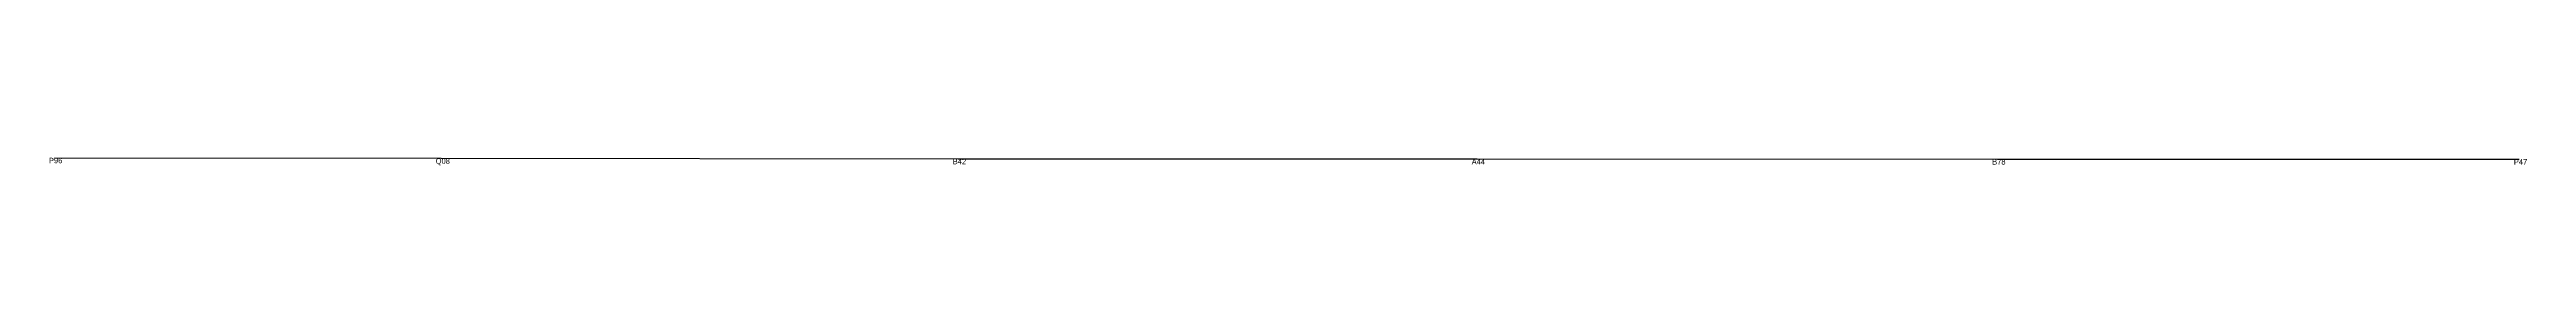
# Model space of a CAD drawing. Header units: metres. Extents: x -4 to 2271, y 241 to 248.
import ezdxf

# ---------------------------------------------------------------- set-up
doc = ezdxf.new("R2010")
doc.units = ezdxf.units.M
doc.layers.add('shiti', color=10, linetype='CONTINUOUS')
doc.layers.add('zhuji', color=50, linetype='CONTINUOUS')

msp = doc.modelspace()

# ---------------------------------------------------------------- linework, layer by layer
at = {"layer": 'shiti'}
msp.add_lwpolyline([(0, 248.2), (355.3, 247.7), (830.4, 247.3), (1307.1, 247.1), (1785.3, 247), (2264.6, 247)], dxfattribs=at)

# ---------------------------------------------------------------- texts
at = {"layer": 'zhuji'}
for s, p in [('P96', (-5, 243.2)), ('Q08', (350.3, 242.7)), ('B42', (825.4, 242.3)), ('A44', (1302.1, 242.1)), ('B78', (1780.3, 242)), ('P47', (2259.6, 242))]:
    msp.add_text(s, height=5, dxfattribs=at).set_placement(p)

doc.saveas('drawing.dxf')
